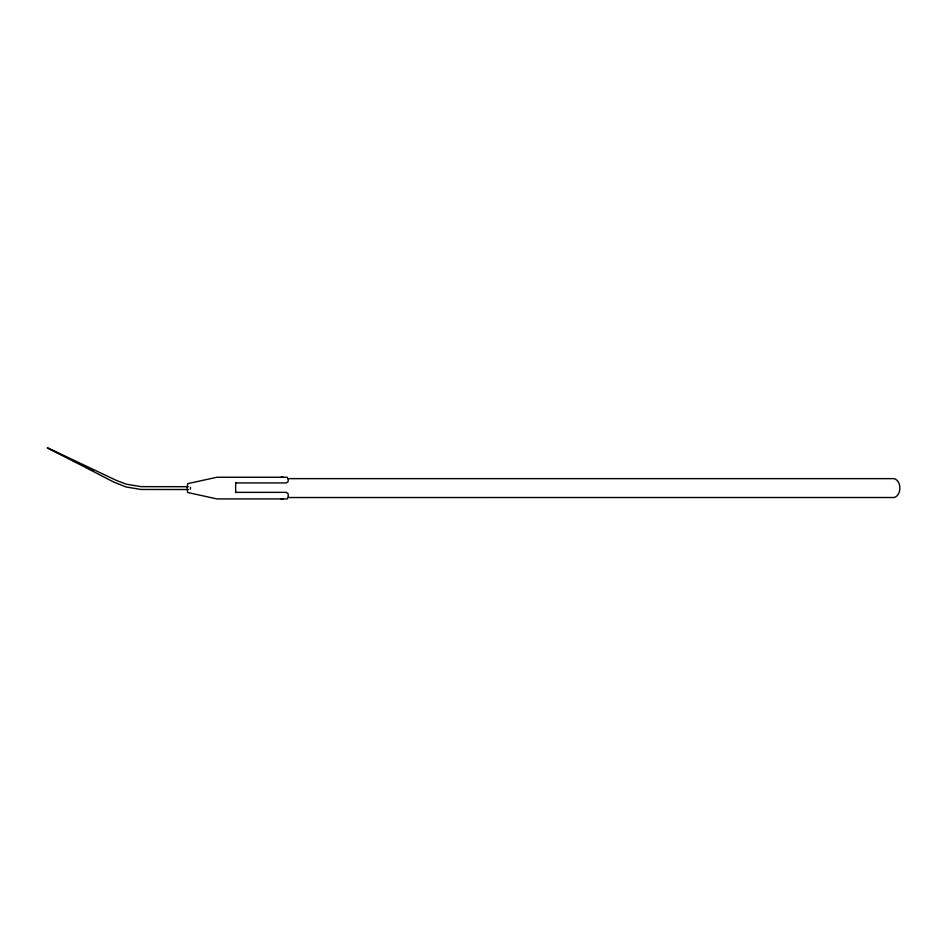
<?xml version="1.0" encoding="UTF-8"?>
<svg xmlns="http://www.w3.org/2000/svg" width="947" height="947" viewBox="0 0 947 947"><rect width="100%" height="100%" fill="white"/><g stroke="black" fill="none" stroke-linecap="round" stroke-linejoin="round"><path stroke-width="1.42" d="M190.394 489.102L190.548 487.409M281.117 477.099L283.058 477.099M287.509 477.252L216.934 477.252L187.66 483.668L187.127 487.445M287.616 478.637L893.921 478.637C901.852 480.425 901.852 495.731 893.921 497.518L287.616 497.53M235.661 482.923L286.325 482.923L288.16 481.621L288.231 478.637M188.429 486.699L141.091 486.651L126.353 484.201L116.753 480.567L47.48 447.753L113.818 482.094L125.998 486.971L141.044 489.469L188.429 489.516M235.661 492.369L286.325 492.357L288.16 493.778L288.231 497.53M287.509 498.915L216.934 498.915L187.66 492.499L187.127 488.723M281.117 499.258L283.058 499.258M47.421 448.049L84.023 466.007M86.639 467.285L93.185 470.493M235.661 482.627L235.661 492.606"/></g></svg>
